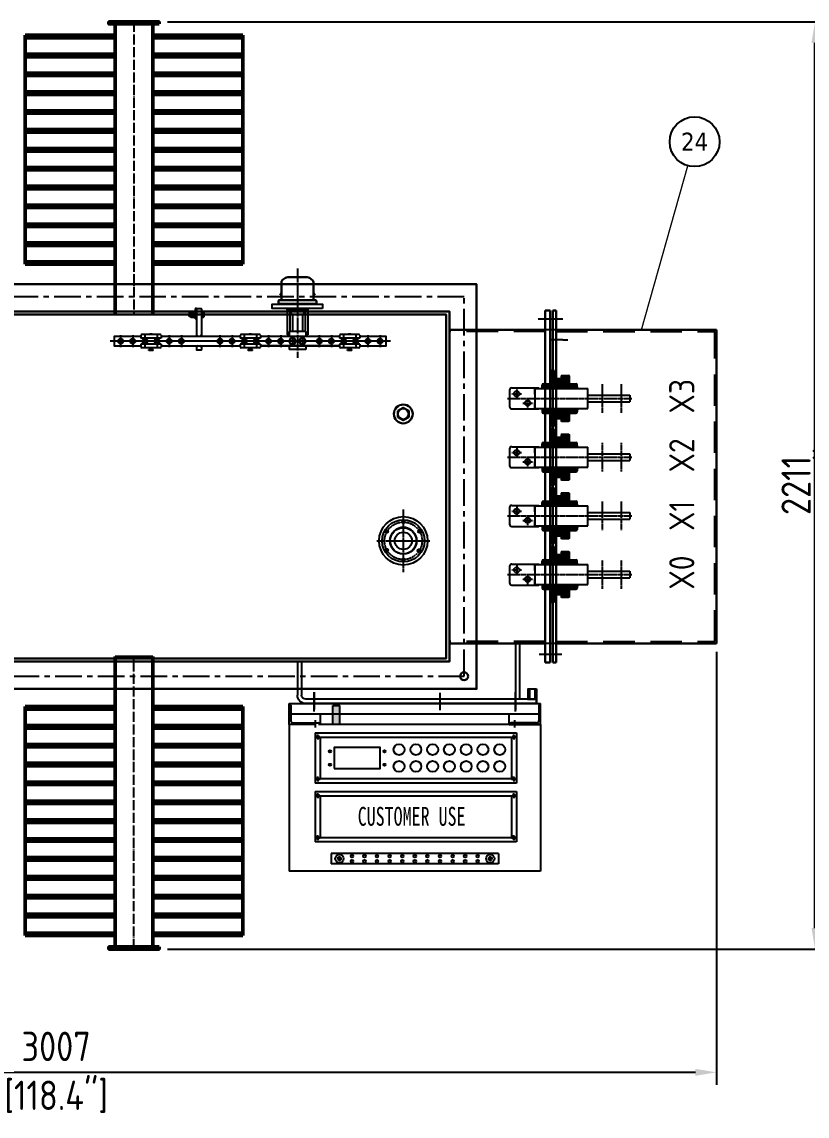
# Model space of a CAD drawing. Header units: millimetres. Extents: x 8981 to 59433, y 5244 to 14154.
# Drawn here: x 11338 to 13211, y 7024 to 9633 of the extents above; entities that cross this region are included whole.
import ezdxf
from ezdxf.enums import TextEntityAlignment as Align

# ---------------------------------------------------------------- set-up
doc = ezdxf.new("R2010")
doc.units = ezdxf.units.MM
for name, pattern in [('ACAD_ISO04W100', [30, 24, -3, 0, -3]), ('CENTER2', [1.125, 0.75, -0.125, 0.125, -0.125]), ('CENTERX2', [101.6, 63.5, -12.7, 12.7, -12.7]), ('DASHED', [19.05, 12.7, -6.35]), ('F', [0.75, 0.5, -0.25]), ('G', [2, 1.25, -0.25, 0.25, -0.25]), ('K', [2.5, 1.25, -0.25, 0.25, -0.25, 0.25, -0.25])]:
    doc.linetypes.add(name, pattern=pattern)
for name, color, linetype in [('04', 2, 'Continuous'), ('07', 6, 'K'), ('1', 4, 'Continuous'), ('2虚线层', 6, 'DASHED'), ('3中心线层', 1, 'CENTERX2'), ('4标注层', 3, 'Continuous'), ('6', 2, 'Continuous'), ('6细线层', 4, 'Continuous'), ('中心线', 1, 'CENTER2'), ('尺寸线层', 3, 'Continuous'), ('粗实线', 7, 'Continuous'), ('细实线', 3, 'Continuous'), ('细线', 4, 'Continuous')]:
    doc.layers.add(name, color=color, linetype=linetype)
for name, color, linetype, lineweight in [('1实线层', 7, 'Continuous', 30), ('标注、文本', 3, 'Continuous', 25), ('铁心', 3, 'Continuous', 0)]:
    doc.layers.add(name, color=color, linetype=linetype, lineweight=lineweight)
doc.styles.add('HZ', font='', dxfattribs={"width": 0.7, "bigfont": 'hztxt.shx'})
doc.styles.get("Standard").update_dxf_attribs({"font": 'gbenor.shx', "bigfont": 'gbcbig.shx'})
doc.styles.add('Tahoma$001', font='tahoma.ttf', dxfattribs={"height": 2.159784})
doc.styles.get('HZ').set_extended_font_data('FangSong_GB2312')
doc.dimstyles.new('1-20英寸竖', dxfattribs={"dimscale": 20, "dimtxt": 3.5, "dimasz": 2.5, "dimexe": 1.5, "dimexo": 1, "dimgap": 0.5, "dimtad": 1, "dimdec": 0, "dimrnd": 1e-09, "dimzin": 12, "dimdsep": 46, "dimtxsty": 'Standard', "dimsah": 1, "dimcen": 0.09, "dimclrt": 1, "dimadec": 0, "dimazin": 3, "dimtfac": 1, "dimtdec": 0, "dimtofl": 0, "dimtmove": 0, "dimatfit": 3, "dimfxl": 0, "dimfrac": 2, "dimtolj": 1, "dimtzin": 12, "dimarcsym": 0})
pattern_1 = [(45, (30937.172, 44097.9086), (-1.122532, 1.122532), []), (135, (30937.172, 44097.9086), (-1.122532, -1.122532), [])]

# ---------------------------------------------------------------- blocks, each defined once
blk = doc.blocks.new('43514352352363246')
at = {"ltscale": 20}
for p, q in [((15.4, 262.5), (-26, 262.5)), ((15.4, 82.5), (-26, 82.5)), ((17.4, -217.5), (-24, -217.5))]:
    blk.add_line(p, q, dxfattribs=at)
at = {"layer": '1'}
for p, q in [((-10, 312.5), (-10, -237.5, 0)), ((-10, 312.5), (0, 312.5, 0)), ((0, 312.5, 0), (0, -237.5)), ((133.5, 272.5), (0, 272.5)), ((133.5, 262.5), (0, 262.5, 0)), ((-10, -220.6), (-10, -237.5)), ((0, -220.6), (0, -237.5)), ((90, -247.5), (10, -247.5)), ((90, -257.5), (10, -257.5))]:
    blk.add_line(p, q, dxfattribs=at)
at = {"layer": '1', "linetype": 'ACAD_ISO04W100'}
for p, q in [((133.5, 272.5), (133.5, 262.5)), ((90, -247.5), (90, -257.5))]:
    blk.add_line(p, q, dxfattribs=at)
at = {"layer": '1'}
for centre, radius in [((10, -237.5, 0), 20), ((10, -237.5), 10)]:
    blk.add_arc(centre, radius, 180, 270, dxfattribs=at)
blk = doc.blocks.new('G$C9C1AF4BE')
at = {"layer": '1', "lineweight": 50}
for p, q in [((-45, -120), (-45, 0)), ((45, -120), (45, 0)), ((-260, -126), (-260, -120)), ((-260, -120), (-45, -120)), ((-260, -666), (-260, -120)), ((-45, -126), (-260, -126)), ((-45, -120), (-45, -693)), ((45, -120), (260, -120)), ((45, -693), (45, -120)), ((260, -126), (45, -126)), ((260, -120), (260, -126)), ((260, -120), (260, -666)), ((-260, -171), (-260, -165)), ((-260, -165), (-45, -165)), ((-45, -171), (-260, -171)), ((45, -165), (260, -165)), ((260, -171), (45, -171)), ((260, -165), (260, -171)), ((-260, -216), (-260, -210)), ((-260, -210), (-45, -210)), ((-45, -216), (-260, -216)), ((45, -210), (260, -210)), ((260, -216), (45, -216)), ((260, -210), (260, -216)), ((-260, -261), (-260, -255)), ((-260, -255), (-45, -255)), ((45, -255), (260, -255)), ((260, -255), (260, -261)), ((-45, -261), (-260, -261)), ((260, -261), (45, -261)), ((-260, -306), (-260, -300)), ((-260, -300), (-45, -300)), ((-45, -306), (-260, -306)), ((45, -300), (260, -300)), ((260, -306), (45, -306)), ((260, -300), (260, -306)), ((-260, -351), (-260, -345)), ((-260, -345), (-45, -345)), ((-45, -351), (-260, -351)), ((45, -345), (260, -345)), ((260, -351), (45, -351)), ((260, -345), (260, -351)), ((-260, -396), (-260, -390)), ((-260, -390), (-45, -390)), ((45, -390), (260, -390)), ((260, -390), (260, -396)), ((-45, -396), (-260, -396)), ((260, -396), (45, -396)), ((-260, -441), (-260, -435)), ((-260, -435), (-45, -435)), ((-45, -441), (-260, -441)), ((45, -435), (260, -435)), ((260, -441), (45, -441)), ((260, -435), (260, -441)), ((-260, -486), (-260, -480)), ((-260, -480), (-45, -480)), ((-45, -486), (-260, -486)), ((45, -480), (260, -480)), ((260, -486), (45, -486)), ((260, -480), (260, -486)), ((-260, -531), (-260, -525)), ((-260, -525), (-45, -525)), ((-45, -531), (-260, -531)), ((45, -525), (260, -525)), ((260, -531), (45, -531)), ((260, -525), (260, -531)), ((-260, -576), (-260, -570)), ((-260, -570), (-45, -570)), ((45, -570), (260, -570)), ((260, -570), (260, -576)), ((-45, -576), (-260, -576)), ((260, -576), (45, -576)), ((-260, -621), (-260, -615)), ((-260, -615), (-45, -615)), ((-45, -621), (-260, -621)), ((45, -615), (260, -615)), ((260, -621), (45, -621)), ((260, -615), (260, -621)), ((-260, -660), (-45, -660)), ((-45, -666), (-260, -666)), ((45, -660), (260, -660)), ((260, -666), (45, -666)), ((260, -666), (260, -660))]:
    blk.add_line(p, q, dxfattribs=at)
at = {"layer": '1'}
blk.add_line((-45, 0), (45, 0), dxfattribs=at)
at = {"layer": '1', "lineweight": 50}
blk.add_lwpolyline([(-60, -693), (-60, -698), (60, -698), (60, -693)], close=True, dxfattribs=at)
at = {"layer": '3中心线层', "linetype": 'ACAD_ISO04W100'}
blk.add_line((0, -698), (0, 0), dxfattribs=at)
blk = doc.blocks.new('*D38')
at = {"layer": '4标注层', "color": 0, "lineweight": -2, "ltscale": 2, "transparency": 16777216}
for p, q in [((11685.1, 9633.1), (13259.7, 9633.1)), ((13229.7, 7472.1), (13229.7, 9583.1)), ((11685.1, 7422.1), (13259.7, 7422.1))]:
    blk.add_line(p, q, dxfattribs=at)
at = {"layer": '4标注层', "color": 0, "transparency": 16777216}
for points in [[(13238, 9583.1), (13221.4, 9583.1), (13229.7, 9633.1)], [(13221.4, 7472.1), (13238, 7472.1), (13229.7, 7422.1)]]:
    blk.add_solid(points, dxfattribs=at)
at = {"layer": 'Defpoints', "color": 0, "transparency": 16777216}
for p in [(11665.1, 9633.1), (13229.7, 9633.1), (11665.1, 7422.1)]:
    blk.add_point(p, dxfattribs=at)
at = {"layer": '4标注层', "color": 1, "ltscale": 3, "transparency": 16777216, "char_height": 70, "attachment_point": 5, "rotation": 90}
for s, insert in [('\\A1;[87.0"]', (13276.1, 8527.6)), ('\\A1;2211', (13184.7, 8527.6))]:
    blk.add_mtext(s, dxfattribs=dict(at, insert=insert))
blk = doc.blocks.new('fs3000')
at = {"layer": '细实线'}
h = blk.add_hatch(dxfattribs=at)
h.set_pattern_fill('ANSI31', color=256)
h.set_pattern_definition([(225, (24105.73, 41602.7538), (2.245064, -2.245064), [])])
edge = h.paths.add_edge_path()
edge.add_spline(control_points=[(31582.6, 44208.2), (31583.7, 44208.5), (31586.1, 44208.9), (31589.3, 44207.3), (31591.6, 44207.9), (31592.6, 44208.1)], knot_values=[0.499135, 0.499135, 0.499135, 0.499135, 3.12725, 6.292222, 8.642199, 8.642199, 8.642199, 8.642199], degree=3, periodic=0)
edge.add_line((31592.6, 44208.1), (31592.6, 44177.9))
edge.add_line((31592.6, 44177.9), (31582.6, 44177.9))
edge.add_line((31582.6, 44177.9), (31582.6, 44208.2))
edge = h.paths.add_edge_path()
edge.add_spline(control_points=[(31592.6, 44075.7), (31591.6, 44076), (31589.3, 44076.5), (31586.1, 44074.9), (31583.7, 44075.3), (31582.6, 44075.6)], knot_values=[0.499135, 0.499135, 0.499135, 0.499135, 2.849112, 6.014083, 8.642199, 8.642199, 8.642199, 8.642199], degree=3, periodic=0)
edge.add_line((31582.6, 44075.6), (31582.6, 44105.9))
edge.add_line((31582.6, 44105.9), (31592.6, 44105.9))
edge.add_line((31592.6, 44105.9), (31592.6, 44075.7))
h = blk.add_hatch(dxfattribs=at)
h.set_pattern_fill('ANSI37', color=256, angle=90)
h.set_pattern_definition([(135, (31306.7928, 44507.454), (-2.245064, -2.245064), []), (225, (31306.7928, 44507.454), (2.245064, -2.245064), [])])
h.paths.add_polyline_path([(31647.6, 44117.9), (31646.8, 44109.6, -0.387902), (31643.8, 44106.9), (31619.6, 44106.9, 0.414214), (31616.6, 44103.9), (31616.6, 44097.4, -0.414214), (31613.6, 44094.4), (31596.6, 44094.4), (31596.6, 44099.4, -0.414214), (31597.1, 44099.9, 0.414214), (31598.6, 44101.4), (31598.6, 44103.9, 0.414214), (31595.6, 44106.9), (31566.6, 44106.9, -0.414214), (31563.6, 44109.9), (31563.6, 44117.9)])
h.paths.add_polyline_path([(31613.6, 44189.4, -0.414214), (31616.6, 44186.4), (31616.6, 44179.9, 0.414214), (31619.6, 44176.9), (31643.8, 44176.9, -0.387902), (31646.8, 44174.2), (31647.6, 44165.9), (31563.6, 44165.9), (31563.6, 44173.9, -0.414214), (31566.6, 44176.9), (31595.6, 44176.9, 0.414214), (31598.6, 44179.9), (31598.6, 44182.4, 0.414214), (31597.1, 44183.9, -0.414214), (31596.6, 44184.4), (31596.6, 44189.4)])
h = blk.add_hatch(dxfattribs=at)
h.set_pattern_fill('ANSI37', color=256, scale=0.5, angle=180)
h.set_pattern_definition(pattern_1)
h.paths.add_polyline_path([(31597.1, 44182.9), (31597.6, 44182.9, -0.414214), (31598.6, 44181.9), (31598.6, 44179.9, -0.414214), (31595.6, 44176.9), (31592.6, 44176.9), (31592.6, 44186.9), (31595.1, 44186.9, -0.414214), (31596.1, 44185.9), (31596.1, 44183.9, 0.414214)])
h = blk.add_hatch(dxfattribs=at)
h.set_pattern_fill('ANSI31', color=256, scale=0.75, angle=90)
h.set_pattern_definition([(135, (31021.1076, 44029.8069), (-1.683798, -1.683798), [])])
edge = h.paths.add_edge_path()
edge.add_line((31609.6, 44086.9), (31608.6, 44087.9))
edge.add_line((31608.6, 44087.9), (31608.6, 44091.4))
edge.add_line((31608.6, 44091.4), (31609.6, 44092.4))
edge.add_line((31609.6, 44092.4), (31613.6, 44092.4))
edge.add_arc((31613.6, 44095.4), 3, 270, 360)
edge.add_line((31616.6, 44095.4), (31616.6, 44102.9))
edge.add_line((31616.6, 44102.9), (31620.1, 44106.4))
edge.add_line((31620.1, 44106.4), (31626.6, 44106.4))
edge.add_line((31626.6, 44106.4), (31627.6, 44105.4))
edge.add_line((31627.6, 44105.4), (31627.6, 44087.9))
edge.add_line((31627.6, 44087.9), (31626.6, 44086.9))
edge.add_line((31626.6, 44086.9), (31609.6, 44086.9))
edge = h.paths.add_edge_path()
edge.add_line((31608.6, 44195.9), (31609.6, 44196.9))
edge.add_line((31609.6, 44196.9), (31626.6, 44196.9))
edge.add_line((31626.6, 44196.9), (31627.6, 44195.9))
edge.add_line((31627.6, 44195.9), (31627.6, 44178.4))
edge.add_line((31627.6, 44178.4), (31626.6, 44177.4))
edge.add_line((31626.6, 44177.4), (31620.1, 44177.4))
edge.add_line((31620.1, 44177.4), (31616.6, 44180.9))
edge.add_line((31616.6, 44180.9), (31616.6, 44187.4))
edge.add_arc((31613.6, 44187.4), 3, 0, 90)
edge.add_line((31613.6, 44190.4), (31609.6, 44190.4))
edge.add_line((31609.6, 44190.4), (31608.6, 44191.4))
edge.add_line((31608.6, 44191.4), (31608.6, 44195.9))
h = blk.add_hatch(dxfattribs=at)
h.set_pattern_fill('ANSI37', color=256, scale=0.5, angle=180)
h.set_pattern_definition(pattern_1)
h.paths.add_polyline_path([(31598.6, 44103.9), (31598.6, 44101.9, -0.414214), (31597.6, 44100.9), (31597.1, 44100.9, 0.414214), (31596.1, 44099.9), (31596.1, 44097.9, -0.414214), (31595.1, 44096.9), (31592.6, 44096.9), (31592.6, 44106.9), (31595.6, 44106.9, -0.414214)])
at = {"layer": '中心线'}
for p, q in [((31491.1, 44152.9), (31514.1, 44152.9)), ((31502.6, 44164.4), (31502.6, 44141.4)), ((31707.6, 44107.9), (31707.6, 44175.9)), ((31752.6, 44107.9), (31752.6, 44175.9)), ((31752.6, 44107.9), (31752.6, 44175.9)), ((31480.6, 44141.9), (31777.6, 44141.9)), ((31480.6, 44141.9), (31777.6, 44141.9)), ((31517.1, 44130.9), (31540.1, 44130.9)), ((31528.6, 44142.4), (31528.6, 44119.4))]:
    blk.add_line(p, q, dxfattribs=at)
at = {"layer": '粗实线'}
for p, q in [((31582.6, 44176.9), (31582.6, 44208.2)), ((31592.6, 44176.9), (31592.6, 44208.1)), ((31589.8, 44176.9), (31589.8, 44186.9)), ((31595.1, 44186.9), (31592.6, 44186.9)), ((31596.1, 44183.9), (31596.1, 44185.9)), ((31596.6, 44184.4), (31596.6, 44189.4)), ((31596.6, 44189.4), (31613.6, 44189.4)), ((31597.6, 44182.9), (31597.1, 44182.9)), ((31598.6, 44179.9), (31598.6, 44182.4)), ((31598.6, 44179.9), (31598.6, 44182.4)), ((31609.6, 44196.9), (31608.6, 44195.9)), ((31608.6, 44195.9), (31608.6, 44189.4)), ((31608.6, 44191.4), (31609.6, 44190.4)), ((31609.6, 44196.9), (31626.6, 44196.9)), ((31609.6, 44189.4), (31609.6, 44190.4)), ((31613.6, 44190.4), (31609.6, 44190.4)), ((31616.6, 44179.4), (31616.6, 44187.4)), ((31616.6, 44179.9), (31616.6, 44186.4)), ((31616.6, 44179.4), (31616.6, 44185.4)), ((31616.6, 44179.4), (31616.6, 44185.4)), ((31620.1, 44177.4), (31616.6, 44180.9)), ((31626.6, 44196.9), (31627.6, 44195.9)), ((31626.6, 44177.4), (31627.6, 44178.4)), ((31627.6, 44195.9), (31627.6, 44176.9)), ((31485.6, 44161.9), (31485.6, 44121.9)), ((31490.6, 44166.9), (31555.6, 44166.9)), ((31545.6, 44165.9), (31672.6, 44165.9)), ((31545.6, 44151.9), (31545.6, 44165.9)), ((31545.6, 44165.9), (31672.6, 44165.9)), ((31545.6, 44151.9), (31545.6, 44165.9)), ((31545.6, 44165.9), (31545.6, 44117.9)), ((31555.6, 44165.9), (31555.6, 44166.9)), ((31563.6, 44165.9), (31563.6, 44173.9)), ((31563.6, 44165.9), (31563.6, 44173.9)), ((31566.6, 44176.9), (31595.6, 44176.9)), ((31582.6, 44177.9), (31592.6, 44177.9)), ((31595.6, 44176.9), (31592.6, 44176.9)), ((31619.6, 44176.9), (31643.8, 44176.9)), ((31626.6, 44177.4), (31620.1, 44177.4)), ((31620.1, 44177.4), (31620.1, 44176.9)), ((31626.6, 44176.9), (31626.6, 44177.4)), ((31647.6, 44165.9), (31646.8, 44174.2)), ((31672.6, 44117.9), (31672.6, 44165.9)), ((31672.6, 44117.9), (31672.6, 44165.9)), ((31545.6, 44117.9), (31545.6, 44131.9)), ((31545.6, 44117.9), (31545.6, 44131.9)), ((31490.6, 44116.9), (31555.6, 44116.9)), ((31545.6, 44117.9), (31672.6, 44117.9)), ((31545.6, 44117.9), (31672.6, 44117.9)), ((31555.6, 44117.9), (31555.6, 44116.9)), ((31563.6, 44117.9), (31563.6, 44109.9)), ((31563.6, 44117.9), (31563.6, 44109.9)), ((31566.6, 44106.9), (31595.6, 44106.9)), ((31582.6, 44106.9), (31582.6, 44075.6)), ((31582.6, 44105.9), (31592.6, 44105.9)), ((31592.6, 44106.9), (31592.6, 44075.7)), ((31592.6, 44106.9), (31592.6, 44075.7)), ((31592.6, 44096.9), (31592.6, 44106.9)), ((31595.6, 44106.9), (31592.6, 44106.9)), ((31596.1, 44099.9), (31596.1, 44097.9)), ((31597.6, 44100.9), (31597.1, 44100.9)), ((31598.6, 44103.9), (31598.6, 44101.4)), ((31598.6, 44103.9), (31598.6, 44101.4)), ((31620.1, 44106.4), (31616.6, 44102.9)), ((31616.6, 44098.4), (31616.6, 44103.9)), ((31616.6, 44098.4), (31616.6, 44103.9)), ((31616.6, 44095.4), (31616.6, 44103.9)), ((31616.6, 44097.4), (31616.6, 44103.9)), ((31619.6, 44106.9), (31643.8, 44106.9)), ((31620.1, 44106.9), (31620.1, 44106.4)), ((31626.6, 44106.4), (31620.1, 44106.4)), ((31626.6, 44106.4), (31626.6, 44106.9)), ((31626.6, 44106.4), (31627.6, 44105.4)), ((31627.6, 44106.9), (31627.6, 44087.9)), ((31647.6, 44117.9), (31646.8, 44109.6)), ((31595.1, 44096.9), (31592.6, 44096.9)), ((31596.6, 44099.4), (31596.6, 44094.4)), ((31596.6, 44094.4), (31613.6, 44094.4)), ((31608.6, 44094.4), (31608.6, 44087.9)), ((31608.6, 44091.4), (31609.6, 44092.4)), ((31609.6, 44086.9), (31608.6, 44087.9)), ((31609.6, 44092.4), (31609.6, 44094.4)), ((31613.6, 44092.4), (31609.6, 44092.4)), ((31626.6, 44086.9), (31609.6, 44086.9)), ((31627.6, 44087.9), (31626.6, 44086.9))]:
    blk.add_line(p, q, dxfattribs=at)
for centre in [(31502.6, 44152.9), (31528.6, 44130.9)]:
    blk.add_circle(centre, 6.5, dxfattribs=at)
for centre, radius, start, end in [((31595.1, 44185.9), 1, 0, 90), ((31595.6, 44179.9), 3, 270, 0), ((31595.6, 44179.9), 3, 270, 0), ((31597.1, 44183.9), 1, 180, 270), ((31597.1, 44184.4), 0.5, 180, 270), ((31597.1, 44182.4), 1.5, 0, 90), ((31597.6, 44181.9), 1, 0, 90), ((31613.6, 44187.4), 3, 0, 90), ((31613.6, 44186.4), 3, 0, 90), ((31619.6, 44179.9), 3, 180, 270), ((31490.6, 44161.9), 5, 90, 180), ((31566.6, 44173.9), 3, 90, 180), ((31566.6, 44173.9), 3, 90, 180), ((31643.8, 44173.9), 3, 5.1944, 90), ((31490.6, 44121.9), 5, 180, 270), ((31566.6, 44109.9), 3, 180, 270), ((31566.6, 44109.9), 3, 180, 270), ((31595.6, 44103.9), 3, 0, 90), ((31595.6, 44103.9), 3, 0, 90), ((31597.1, 44099.9), 1, 90, 180), ((31597.1, 44099.4), 0.5, 90, 180), ((31597.1, 44101.4), 1.5, 270, 0), ((31597.6, 44101.9), 1, 270, 0), ((31619.6, 44103.9), 3, 90, 180), ((31643.8, 44109.9), 3, 270, 354.8056), ((31595.1, 44097.9), 1, 270, 0), ((31613.6, 44097.4), 3, 270, 0), ((31613.6, 44095.4), 3, 270, 0)]:
    blk.add_arc(centre, radius, start, end, dxfattribs=at)
at = {"layer": '细实线'}
for points in [[(31592.6, 44208.1), (31591.6, 44207.9), (31589.3, 44207.3), (31586.1, 44208.9), (31583.7, 44208.5), (31582.6, 44208.2)], [(31592.6, 44075.7), (31591.6, 44076), (31589.3, 44076.5), (31586.1, 44074.9), (31583.7, 44075.3), (31582.6, 44075.6)]]:
    blk.add_open_spline(points, degree=3, knots=[0.499135, 0.499135, 0.499135, 0.499135, 2.849112, 6.014083, 8.642199, 8.642199, 8.642199, 8.642199], dxfattribs=at)
at = {"layer": '细线', "color": 4, "linetype": 'ByBlock', "lineweight": -3, "ltscale": 0.5}
for p, q in [((31672.6, 44149.9), (31772.6, 44149.9)), ((31672.6, 44133.9), (31772.6, 44133.9)), ((31772.6, 44149.9), (31772.6, 44133.9))]:
    blk.add_line(p, q, dxfattribs=at)
blk = doc.blocks.new('G$CADC0C5E7')
at = {"layer": '1实线层', "color": 2}
for p, q in [((-38.1, 53), (-38.1, 11.8)), ((17.9, 64.9), (-17.9, 64.9)), ((6, 64.9), (-6, 64.9)), ((38.1, 53), (38.1, 11.8)), ((-38.1, 26.9), (-41.2, 21.9)), ((-38.1, 26.9), (-41.2, 21.9)), ((38.1, 26.9), (41.3, 21.9)), ((38.1, 26.9), (41.3, 21.9)), ((-45.5, 7.9), (-45.5, 1)), ((-43.5, 9.9), (-40.5, 9.9)), ((-43.5, 9.9), (-40.5, 9.9)), ((40.5, 9.9), (-42, 9.9)), ((-38.1, 21.9), (-41.2, 21.9)), ((-38.1, 21.9), (-41.2, 21.9)), ((-40.3, 23.4), (-39.8, 24.3)), ((38.1, 21.9), (41.3, 21.9)), ((38.1, 21.9), (41.3, 21.9)), ((40.3, 23.4), (39.8, 24.3)), ((43.5, 9.9), (40.5, 9.9)), ((43.5, 9.9), (40.5, 9.9)), ((45.5, 1), (45.5, 7.9)), ((45.5, 1), (45.5, 7.9))]:
    blk.add_line(p, q, dxfattribs=at)
for centre, radius, start, end in [((-33.1, 53), 5, 138.4452, 180.109), ((-17.9, 39.5), 25.4, 90.109, 138.4452), ((17.9, 39.5), 25.4, 41.5548, 89.891), ((33.1, 53), 5, 359.891, 41.5548), ((-43.5, 7.9), 2, 90.109, 180.109), ((-43.5, 7.9), 2, 90.109, 180.109), ((-40.5, 12.4), 2.5, 270.109, 345.7251), ((-40.5, 12.4), 2.5, 270.109, 345.7251), ((40.6, 12.4), 2.5, 194.2749, 269.891), ((40.6, 12.4), 2.5, 194.2749, 269.891), ((43.5, 7.9), 2, 359.891, 89.891), ((43.5, 7.9), 2, 359.891, 89.891)]:
    blk.add_arc(centre, radius, start, end, dxfattribs=at)
at = {"layer": '3中心线层', "color": 1, "ltscale": 0.2}
blk.add_line((0, 84.9), (0, -128), dxfattribs=at)
at = {"layer": '3中心线层', "color": 1, "ltscale": 0.4}
blk.add_line((0, 77.7), (0, -117.4), dxfattribs=at)
at = {"layer": 'Defpoints', "color": 2}
for p, q in [((0.5, 1), (-45.5, 1)), ((45.5, 1), (-45.5, 1)), ((-44.7, 1), (-44.7, 0)), ((44.7, 0), (44.7, 1)), ((-258, -21), (-259, -22)), ((-259, -22), (-259, -28)), ((-254.5, -21), (-258, -21)), ((-258, -21), (-258, -29)), ((-254.5, -19.7), (-254.5, -30.4)), ((-248.6, -21.5), (-253.6, -21.5)), ((-248.6, -21.5), (-253.6, -21.5)), ((-248.7, -18), (-253.5, -18)), ((-245.6, -18.5), (-247.7, -18.5)), ((-247.7, -18.5), (-247.7, -31.5)), ((-247.7, -19.8), (-247.7, -30.1)), ((-245.6, -25), (-247.7, -24)), ((-245.6, -26), (-247.7, -25)), ((-244, -17), (-245.6, -17)), ((-245.6, -17), (-245.6, -33)), ((-244, -10), (-244, -35)), ((-241, -10), (-244, -10)), ((-241, -10), (-241, -52.8)), ((-230, -11), (-240, -11)), ((-229, -12), (-229, -52.8)), ((-224.6, -18), (-229, -18)), ((-224.5, -21.5), (-229, -21.5)), ((-224.5, -21.5), (-229, -21.5)), ((-223.6, -19.8), (-223.6, -30.1)), ((-24.5, -13), (-24.5, -10)), ((-24.5, -10), (24.5, -10)), ((-24.5, -13), (24.5, -13)), ((-18, -18.3), (-18, -65)), ((-12, -24), (-12, -52.8)), ((12, -24), (12, -52.8)), ((18, -18.3), (18, -65)), ((24.5, -10), (24.5, -13)), ((-259, -28), (-258, -29)), ((-254.5, -29), (-258, -29)), ((-248.6, -28.5), (-253.6, -28.5)), ((-248.6, -28.5), (-253.6, -28.5)), ((-248.6, -32), (-253.6, -32)), ((-245.6, -31.5), (-247.7, -31.5)), ((-244, -33), (-245.6, -33)), ((-241, -35), (-244, -35)), ((-224.5, -28.5), (-229, -28.5)), ((-224.5, -28.5), (-229, -28.5)), ((-224.5, -32), (-229, -32)), ((-373.5, -74), (-373.5, -81)), ((-327.5, -72), (-371.5, -72)), ((-352.5, -72), (-352.5, -71.5)), ((-346.5, -71.5), (-352.5, -71.5)), ((-346.5, -72), (-346.5, -71.5)), ((-325.5, -74), (-325.5, -81)), ((-241, -52.8), (-241, -77)), ((-238, -76), (-232, -76)), ((-229, -52.8), (-229, -77)), ((-136.5, -74), (-136.5, -81)), ((-90.5, -72), (-134.5, -72)), ((-115.5, -72), (-115.5, -71.5)), ((-109.5, -71.5), (-115.5, -71.5)), ((-109.5, -72), (-109.5, -71.5)), ((-88.5, -74), (-88.5, -81)), ((-20, -73), (-24.5, -73)), ((-20, -65), (-20, -77)), ((20, -65), (-20, -65)), ((-12, -52.8), (-12, -65)), ((12, -52.8), (12, -65)), ((20, -65), (20, -77)), ((24.5, -73), (20, -73)), ((100.5, -74), (100.5, -81)), ((146.5, -72), (102.5, -72)), ((121.5, -72), (121.5, -71.5)), ((127.5, -71.5), (121.5, -71.5)), ((127.5, -72), (127.5, -71.5)), ((148.5, -74), (148.5, -81)), ((-325.5, -81), (-373.5, -81)), ((-325.5, -95), (-373.5, -95)), ((-373.5, -95), (-373.5, -102)), ((-327.5, -104), (-371.5, -104)), ((-352.5, -108), (-352.5, -104)), ((-346.5, -108), (-346.5, -104)), ((-325.5, -95), (-325.5, -102)), ((-241, -99), (-241, -108)), ((-229, -99), (-229, -108)), ((-88.5, -81), (-136.5, -81)), ((-88.5, -95), (-136.5, -95)), ((-136.5, -95), (-136.5, -102)), ((-90.5, -104), (-134.5, -104)), ((-115.5, -108), (-115.5, -104)), ((-109.5, -108), (-109.5, -104)), ((-88.5, -95), (-88.5, -102)), ((-20, -99), (-20, -108)), ((20, -99), (20, -108)), ((148.5, -81), (100.5, -81)), ((148.5, -95), (100.5, -95)), ((100.5, -95), (100.5, -102)), ((146.5, -104), (102.5, -104)), ((121.5, -108), (121.5, -104)), ((127.5, -108), (127.5, -104)), ((148.5, -95), (148.5, -102)), ((-354.5, -110), (-354.5, -108)), ((-344.5, -108), (-354.5, -108)), ((-344.5, -110), (-354.5, -110)), ((-344.5, -110), (-344.5, -108)), ((-240, -109), (-230, -109)), ((-117.5, -110), (-117.5, -108)), ((-107.5, -108), (-117.5, -108)), ((-107.5, -110), (-117.5, -110)), ((-107.5, -110), (-107.5, -108)), ((20, -108), (-20, -108)), ((119.5, -110), (119.5, -108)), ((129.5, -108), (119.5, -108)), ((129.5, -110), (119.5, -110)), ((129.5, -110), (129.5, -108))]:
    blk.add_line(p, q, dxfattribs=at)
at = {"layer": 'Defpoints', "color": 2, "linetype": 'ByBlock', "lineweight": -3, "ltscale": 0.5}
for p, q in [((44.7, 0), (-44.7, 0)), ((-24.5, -13), (-24.5, -73)), ((24.5, -13), (24.5, -73))]:
    blk.add_line(p, q, dxfattribs=at)
at = {"layer": 'Defpoints', "color": 1, "ltscale": 0.2}
for p, q in [((-217.2, -25), (-263, -25)), ((-422, -74), (-422, -102)), ((-393, -74), (-393, -102)), ((-364, -74), (-364, -102)), ((-335, -74), (-335, -102)), ((-306, -74), (-306, -102)), ((-277, -74), (-277, -102)), ((-185, -74), (-185, -102)), ((-156, -74), (-156, -102)), ((-127, -74), (-127, -102)), ((-98, -74), (-98, -102)), ((-69, -74), (-69, -102)), ((-40, -74), (-40, -102)), ((-12, -77), (-12, -99)), ((12, -77), (12, -99)), ((52, -74), (52, -102)), ((81, -74), (81, -102)), ((110, -74), (110, -102)), ((139, -74), (139, -102)), ((168, -74), (168, -102)), ((197, -74), (197, -102)), ((222, -88), (-447, -88))]:
    blk.add_line(p, q, dxfattribs=at)
at = {"layer": 'Defpoints', "color": 3}
for p, q in [((-254.5, -22), (-259, -22)), ((-254.5, -28), (-259, -28))]:
    blk.add_line(p, q, dxfattribs=at)
at = {"layer": 'Defpoints', "color": 4}
for p, q in [((99, -77), (-88, -77)), ((99, -99), (-88, -99))]:
    blk.add_line(p, q, dxfattribs=at)
at = {"layer": 'Defpoints', "linetype": 'Continuous'}
blk.add_lwpolyline([(60, -10), (-60, -10), (-60, 0), (60, 0)], close=True, dxfattribs=at)
at = {"layer": 'Defpoints', "color": 2, "linetype": 'ByBlock', "lineweight": -3, "ltscale": 0.5}
for points in [[(-373.5, -77), (-437, -77), (-437, -99), (-373.5, -99)], [(-136.5, -77), (-325.5, -77)], [(100.5, -77), (-88.5, -77)], [(148.5, -99), (212, -99), (212, -77), (148.5, -77)], [(-325.5, -99), (-136.5, -99)], [(-88.5, -99), (100.5, -99)]]:
    blk.add_lwpolyline(points, dxfattribs=at)
at = {"layer": 'Defpoints'}
for points in [[(-422, -93.5), (-426.8, -90.7), (-426.8, -85.2), (-422, -82.4), (-417.2, -85.2), (-417.2, -90.7)], [(-393, -93.5), (-397.8, -90.7), (-397.8, -85.2), (-393, -82.4), (-388.2, -85.2), (-388.2, -90.7)], [(-364, -93.5), (-368.8, -90.7), (-368.8, -85.2), (-364, -82.4), (-359.2, -85.2), (-359.2, -90.7)], [(-335, -93.5), (-339.8, -90.7), (-339.8, -85.2), (-335, -82.4), (-330.2, -85.2), (-330.2, -90.7)], [(-306, -93.5), (-310.8, -90.7), (-310.8, -85.2), (-306, -82.4), (-301.2, -85.2), (-301.2, -90.7)], [(-277, -93.5), (-281.8, -90.7), (-281.8, -85.2), (-277, -82.4), (-272.2, -85.2), (-272.2, -90.7)], [(-185, -93.5), (-189.8, -90.7), (-189.8, -85.2), (-185, -82.4), (-180.2, -85.2), (-180.2, -90.7)], [(-156, -93.5), (-160.8, -90.7), (-160.8, -85.2), (-156, -82.4), (-151.2, -85.2), (-151.2, -90.7)], [(-127, -93.5), (-131.8, -90.7), (-131.8, -85.2), (-127, -82.4), (-122.2, -85.2), (-122.2, -90.7)], [(-98, -93.5), (-102.8, -90.7), (-102.8, -85.2), (-98, -82.4), (-93.2, -85.2), (-93.2, -90.7)], [(-69, -93.5), (-73.8, -90.7), (-73.8, -85.2), (-69, -82.4), (-64.2, -85.2), (-64.2, -90.7)], [(-40, -93.5), (-44.8, -90.7), (-44.8, -85.2), (-40, -82.4), (-35.2, -85.2), (-35.2, -90.7)], [(-20.2, -88), (-16.1, -80.8), (-7.7, -80.8), (-3.6, -88), (-7.7, -95.2), (-16.1, -95.2)], [(3.8, -88), (7.9, -80.8), (16.3, -80.8), (20.4, -88), (16.3, -95.2), (7.9, -95.2)], [(52, -93.5), (56.8, -90.7), (56.8, -85.2), (52, -82.4), (47.2, -85.2), (47.2, -90.7)], [(81, -93.5), (85.8, -90.7), (85.8, -85.2), (81, -82.4), (76.2, -85.2), (76.2, -90.7)], [(110, -93.5), (114.8, -90.7), (114.8, -85.2), (110, -82.4), (105.2, -85.2), (105.2, -90.7)], [(139, -93.5), (143.8, -90.7), (143.8, -85.2), (139, -82.4), (134.2, -85.2), (134.2, -90.7)], [(168, -93.5), (172.8, -90.7), (172.8, -85.2), (168, -82.4), (163.2, -85.2), (163.2, -90.7)], [(197, -93.5), (201.8, -90.7), (201.8, -85.2), (197, -82.4), (192.2, -85.2), (192.2, -90.7)]]:
    blk.add_lwpolyline(points, close=True, dxfattribs=at)
for centre, radius in [((-422, -88), 6), ((-422, -88), 4.76), ((-422, -88), 3), ((-422, -88), 2.5), ((-393, -88), 6), ((-393, -88), 4.76), ((-393, -88), 3), ((-393, -88), 2.5), ((-364, -88), 6), ((-364, -88), 4.76), ((-364, -88), 3), ((-364, -88), 2.5), ((-335, -88), 6), ((-335, -88), 4.76), ((-335, -88), 3), ((-335, -88), 2.5), ((-306, -88), 6), ((-306, -88), 4.76), ((-306, -88), 3), ((-306, -88), 2.5), ((-277, -88), 6), ((-277, -88), 4.76), ((-277, -88), 3), ((-277, -88), 2.5), ((-185, -88), 6), ((-185, -88), 4.76), ((-185, -88), 3), ((-185, -88), 2.5), ((-156, -88), 6), ((-156, -88), 4.76), ((-156, -88), 3), ((-156, -88), 2.5), ((-127, -88), 6), ((-127, -88), 4.76), ((-127, -88), 3), ((-127, -88), 2.5), ((-98, -88), 6), ((-98, -88), 4.76), ((-98, -88), 3), ((-98, -88), 2.5), ((-69, -88), 6), ((-69, -88), 4.76), ((-69, -88), 3), ((-69, -88), 2.5), ((-40, -88), 6), ((-40, -88), 4.76), ((-40, -88), 3), ((-40, -88), 2.5), ((-12, -88), 7.14), ((12, -88), 7.14), ((52, -88), 6), ((52, -88), 4.76), ((52, -88), 3), ((52, -88), 2.5), ((81, -88), 6), ((81, -88), 4.76), ((81, -88), 3), ((81, -88), 2.5), ((110, -88), 6), ((110, -88), 4.76), ((110, -88), 3), ((110, -88), 2.5), ((139, -88), 6), ((139, -88), 4.76), ((139, -88), 3), ((139, -88), 2.5), ((168, -88), 6), ((168, -88), 4.76), ((168, -88), 3), ((168, -88), 2.5), ((197, -88), 6), ((197, -88), 4.76), ((197, -88), 3), ((197, -88), 2.5)]:
    blk.add_circle(centre, radius, dxfattribs=at)
at = {"layer": 'Defpoints', "color": 2}
for centre, radius, start, end in [((-252.4, -19.8), 2.11, 121.8826, 233.7633), ((-247, -25), 7.51, 152.2262, 207.8012), ((-249.8, -19.8), 2.11, 306.2503, 58.1311), ((-255.2, -25), 7.51, 332.2125, 27.7875), ((-240, -12), 1, 90, 180), ((-230, -12), 1, 0, 90), ((-225.7, -19.8), 2.11, 306.2503, 58.1311), ((-231.1, -25), 7.51, 332.2125, 27.7875), ((2, -3.3), 25, 216.8699, 235.9442), ((-2, -3.3), 25, 304.0558, 323.1301), ((-252.3, -30.2), 2.2, 127.1494, 232.8779), ((-249.9, -30.2), 2.2, 307.1357, 52.8643), ((-225.8, -30.2), 2.2, 307.1357, 52.8643), ((-371.5, -74), 2, 90, 180), ((-327.5, -74), 2, 0, 90), ((-238, -73), 3, 180, 270), ((-232, -73), 3, 270, 0), ((-134.5, -74), 2, 90, 180), ((-90.5, -74), 2, 0, 90), ((102.5, -74), 2, 90, 180), ((146.5, -74), 2, 0, 90), ((-371.5, -102), 2, 180, 270), ((-327.5, -102), 2, 270, 0), ((-238, -102), 3, 90, 180), ((-232, -102), 3, 0, 90), ((-134.5, -102), 2, 180, 270), ((-90.5, -102), 2, 270, 0), ((102.5, -102), 2, 180, 270), ((146.5, -102), 2, 270, 0), ((-240, -108), 1, 180, 270), ((-230, -108), 1, 270, 0)]:
    blk.add_arc(centre, radius, start, end, dxfattribs=at)
at = {"layer": 'Defpoints'}
for centre, start, end in [((-422, -88), 90, 0), ((-393, -88), 90, 0), ((-364, -88), 90, 0), ((-335, -88), 90, 0), ((-306, -88), 90, 0), ((-277, -88), 90, 0), ((-185, -88), 90, 0), ((-156, -88), 90, 0), ((-127, -88), 90, 0), ((-98, -88), 90, 0), ((-69, -88), 90, 0), ((-40, -88), 90, 0), ((52, -88), 180, 90), ((81, -88), 180, 90), ((110, -88), 180, 90), ((139, -88), 180, 90), ((168, -88), 180, 90), ((197, -88), 180, 90)]:
    blk.add_arc(centre, 3, start, end, dxfattribs=at)
at = {"layer": 'Defpoints', "color": 2}
blk.add_point((-43.5, 1), dxfattribs=at)
blk = doc.blocks.new('G$C2C69B387')
at = {"layer": '6'}
blk.add_hatch(color=256, dxfattribs=at).paths.add_polyline_path([(44.2, -50), (44.2, -4.5), (52.5, -4.5), (60.7, -4.5), (60.7, -50)], flags=0)
for p, q in [((0, -19.3), (0, 27.3)), ((480, -19.3), (480, 27.3)), ((-60, -50), (-60, 0)), ((-60, 0), (540, 0)), ((540, -50), (540, 0)), ((-56, -4), (-56, -40.5)), ((-56, -25), (536, -25)), ((15, -50), (15, -25)), ((44.2, -4.5), (60.7, -4.5)), ((44.2, -50), (44.2, -4.5)), ((60.7, -50), (60.7, -4.5)), ((465, -50), (465, -25)), ((536, -4), (536, -40.5)), ((-60, -50), (-60, -400)), ((5, -50), (-60, -50)), ((-50.5, -46), (11, -46)), ((2.5, -39.7), (2.5, -57.3)), ((540, -50), (10, -50)), ((465, -50), (540, -50)), ((469, -46), (530.5, -46)), ((530.5, -46), (469, -46)), ((477.5, -39.7), (477.5, -57.3)), ((540, -50), (540, -400)), ((2.5, -70), (482.5, -70)), ((2.5, -70), (2.5, -190)), ((8.5, -80), (8.5, -73.9)), ((476.5, -80), (476.5, -73.9)), ((482.5, -70), (482.5, -190)), ((3, -80), (14.1, -80)), ((8.5, -80), (8.5, -85.8)), ((14.5, -80), (470.5, -80)), ((14.5, -80), (14.5, -180)), ((470.5, -80), (470.5, -180)), ((471, -80), (482, -80)), ((476.5, -80), (476.5, -85.8)), ((2.9, -180.2), (13.9, -180.2)), ((8.4, -180.2), (8.4, -174)), ((8.4, -180.2), (8.4, -186)), ((470.5, -180), (14.5, -180)), ((471, -180.2), (482, -180.2)), ((476.4, -180.2), (476.4, -174)), ((476.4, -180.2), (476.4, -186)), ((482.5, -190), (2.5, -190)), ((2.5, -210), (482.5, -210)), ((2.5, -210), (2.5, -330)), ((3, -220), (14.1, -220)), ((8.5, -220), (8.5, -213.9)), ((8.5, -220), (8.5, -225.8)), ((14.5, -220), (470.5, -220)), ((14.5, -220), (14.5, -320)), ((470.5, -220), (470.5, -320)), ((471.1, -220), (482.1, -220)), ((476.5, -220), (476.5, -213.9)), ((476.5, -220), (476.5, -225.8)), ((482.5, -210), (482.5, -330)), ((482.5, -330), (2.5, -330)), ((2.9, -320.2), (13.9, -320.2)), ((8.4, -320.2), (8.4, -314)), ((8.4, -320.2), (8.4, -326)), ((470.5, -320), (14.5, -320)), ((471, -320.2), (482, -320.2)), ((476.4, -320.2), (476.4, -314)), ((476.4, -320.2), (476.4, -326)), ((440, -357.5), (40, -357.5)), ((40, -357.5), (40, -382.5)), ((60, -370), (60, -363.9)), ((420, -370), (420, -363.9)), ((440, -357.5), (440, -382.5)), ((440, -382.5), (40, -382.5)), ((54.6, -370), (65.6, -370)), ((60, -370), (60, -375.8)), ((414.6, -370), (425.6, -370)), ((420, -370), (420, -375.8)), ((540, -400), (-60, -400)), ((20, -400), (-15, -400))]:
    blk.add_line(p, q, dxfattribs=at)
blk.add_lwpolyline([(47.5, -155), (157.5, -155), (157.5, -105), (47.5, -105)], close=True, dxfattribs=at)
for centre, radius in [((8.5, -80), 3), ((476.5, -80), 3), ((202.5, -110), 13), ((242.5, -110), 13), ((282.5, -110), 13), ((322.5, -110), 13), ((362.5, -110), 13), ((402.5, -110), 13), ((442.5, -110), 13), ((37.5, -114), 2.5), ((167.5, -114), 2.5), ((37.5, -146), 2.5), ((167.5, -146), 2.5), ((202.5, -150), 13), ((242.5, -150), 13), ((282.5, -150), 13), ((322.5, -150), 13), ((362.5, -150), 13), ((402.5, -150), 13), ((442.5, -150), 13), ((8.4, -180.2), 3), ((476.5, -180.2), 3), ((8.5, -220), 3), ((476.5, -220), 3), ((8.4, -320.2), 3), ((476.5, -320.2), 3), ((60, -370), 10), ((90, -364), 3), ((120, -364), 3), ((150, -364), 3), ((180, -364), 3), ((210, -364), 3), ((240, -364), 3), ((270, -364), 3), ((300, -364), 3), ((330, -364), 3), ((360, -364), 3), ((390, -364), 3), ((420, -370), 10), ((60, -370), 4), ((90, -376), 3), ((120, -376), 3), ((150, -376), 3), ((180, -376), 3), ((210, -376), 3), ((240, -376), 3), ((270, -376), 3), ((300, -376), 3), ((330, -376), 3), ((360, -376), 3), ((390, -376), 3), ((420, -370), 4)]:
    blk.add_circle(centre, radius, dxfattribs=at)
for centre, radius, start, end in [((540, -4), 4, 90, 180), ((-60, -4), 4, 0, 90), ((-50.5, -40.5), 5.5, 180, 270), ((11, -50), 4, 0, 90), ((469, -50), 4, 90, 180), ((530.5, -40.5), 5.5, 270, 0)]:
    blk.add_arc(centre, radius, start, end, dxfattribs=at)
at = {"layer": '6', "insert": (103.7, -292.2), "char_height": 45, "width": 401.229, "attachment_point": 7, "style": 'HZ'}
blk.add_mtext('CUSTOMER USE', dxfattribs=at)
blk = doc.blocks.new('*D41')
at = {"layer": '4标注层', "color": 0, "lineweight": -2, "ltscale": 2, "transparency": 16777216}
for p, q in [((9988.1, 8131.1), (9988.1, 7098)), ((12994.6, 8131.1), (12994.6, 7098)), ((12944.6, 7128), (10038.1, 7128))]:
    blk.add_line(p, q, dxfattribs=at)
at = {"layer": '4标注层', "color": 0, "transparency": 16777216}
for points in [[(10038.1, 7136.3), (10038.1, 7119.7), (9988.1, 7128)], [(12944.6, 7119.7), (12944.6, 7136.3), (12994.6, 7128)]]:
    blk.add_solid(points, dxfattribs=at)
at = {"layer": 'Defpoints', "color": 0, "transparency": 16777216}
for p in [(9988.1, 8151.1), (12994.6, 8151.1), (9988.1, 7128)]:
    blk.add_point(p, dxfattribs=at)
at = {"layer": '4标注层', "color": 1, "ltscale": 3, "transparency": 16777216, "insert": (11419.3, 7128), "char_height": 70, "attachment_point": 5}
blk.add_mtext('\\A1;3007\\P[118.4"]', dxfattribs=at)
blk = doc.blocks.new('A$C42E77C0E')
at = {"layer": '1', "color": 1, "linetype": 'CENTERX2', "lineweight": -3, "ltscale": 0.1}
for p, q in [((113.2, 265.6), (113.2, 0)), ((113.2, 265.6), (113.2, 0)), ((0, 132.8), (226.3, 132.8))]:
    blk.add_line(p, q, dxfattribs=at)
at = {"layer": '1', "ltscale": 5}
for centre, radius in [((113.2, 132.8), 103), ((113.2, 132.8), 90.1), ((113.2, 132.8), 56.8), ((113.2, 132.8), 55.8), ((113.2, 212.7), 5.44), ((44, 172.8), 5.44), ((113.2, 132.8), 36.7), ((182.3, 172.8), 5.44), ((44, 92.9), 5.44), ((179.4, 91.2), 5.44), ((113.2, 52.9), 5.44)]:
    blk.add_circle(centre, radius, dxfattribs=at)
at = {"layer": '1', "color": 1, "linetype": 'CENTERX2', "lineweight": -3, "ltscale": 0.1}
blk.add_circle((113.2, 132.8), 79.9, dxfattribs=at)
at = {"layer": '1', "ltscale": 5}
blk.add_arc((113.2, 132.8), 56.8, 310.2938, 229.7062, dxfattribs=at)
blk = doc.blocks.new('G$CFF588E48')
blk.add_lwpolyline([(-13, 7.5), (-13, -7.5), (0, -15), (13, -7.5), (13, 7.5), (0, 15)], close=True)
for radius in [22.5, 13]:
    blk.add_circle((0, 0), radius)

msp = doc.modelspace()

# ---------------------------------------------------------------- linework, layer by layer
at = {"ltscale": 2}
for p, q in [((12543.725, 8017.565, 0), (12565.067, 8017.565)), ((12565.067, 8017.565), (12565.067, 8007.565))]:
    msp.add_line(p, q, dxfattribs=at)
at = {"ltscale": 2, "elevation": 0}
msp.add_lwpolyline([(12565.067, 8042.565), (12565.067, 8017.565), (12545.067, 8017.565), (12545.067, 8042.565)], close=True, dxfattribs=at)
at = {"layer": '04', "color": 2, "linetype": 'F', "ltscale": 150}
for p, q in [((12586.067, 8895.065), (12357.567, 8895.065)), ((12612.067, 8895.065), (12990.567, 8895.065)), ((12990.567, 8155.065), (12990.567, 8895.065)), ((12586.067, 8155.065), (12357.567, 8155.065)), ((12612.067, 8155.065), (12990.567, 8155.065))]:
    msp.add_line(p, q, dxfattribs=at)
at = {"layer": '07', "color": 6, "linetype": 'K', "ltscale": 150}
for p, q in [((12628.067, 8875.065), (12598.067, 8875.065)), ((12598.067, 8875.065), (12598.067, 8240.065)), ((12628.067, 8875.065), (12640.067, 8875.065))]:
    msp.add_line(p, q, dxfattribs=at)
at = {"layer": '1实线层', "ltscale": 150}
for p, q in [((12586.067, 8945.065), (12586.067, 8105.065)), ((12586.067, 8945.065), (12598.067, 8945.065)), ((12598.067, 8945.065), (12598.067, 8105.065)), ((12604.067, 8945.065), (12604.067, 8105.065)), ((12604.067, 8945.065), (12612.067, 8945.065)), ((12612.067, 8945.065), (12612.067, 8105.065)), ((12586.067, 8899.065), (12357.567, 8899.065)), ((12612.067, 8899.065), (12994.567, 8899.065)), ((12994.567, 8151.065), (12994.567, 8899.065)), ((12586.067, 8151.065), (12357.567, 8151.065)), ((12612.067, 8151.065), (12994.567, 8151.065)), ((12586.067, 8105.065), (12598.067, 8105.065)), ((12604.067, 8105.065), (12612.067, 8105.065))]:
    msp.add_line(p, q, dxfattribs=at)
at = {"layer": '1实线层'}
for points in [[(10777.567, 8042.565), (12422.567, 8042.565), (12422.567, 9007.565), (10777.567, 9007.565)], [(10842.567, 8107.565), (12357.567, 8107.565), (12357.567, 8942.565), (10842.567, 8942.565)], [(10850.067, 8115.065), (12350.067, 8115.065), (12350.067, 8935.065), (10850.067, 8935.065)]]:
    msp.add_lwpolyline(points, close=True, dxfattribs=at)
msp.add_circle((12392.567, 8072.565), 9.5, dxfattribs=at)
at = {"layer": '2虚线层', "ltscale": 2, "elevation": 0}
msp.add_lwpolyline([(12561.067, 8042.565), (12561.067, 8017.565), (12549.067, 8017.565), (12549.067, 8042.565)], close=True, dxfattribs=at)
at = {"layer": '3中心线层'}
msp.add_lwpolyline([(10807.567, 8072.565), (12392.567, 8072.565), (12392.567, 8977.565), (10807.567, 8977.565)], close=True, dxfattribs=at)
at = {"layer": '4标注层', "ltscale": 3}
msp.add_circle((12942.58, 9347.306), 59.478, dxfattribs=at)
at = {"layer": '6细线层', "color": 4, "linetype": 'G', "ltscale": 150}
for p, q in [((12569.358, 8925.065), (12627.829, 8925.065)), ((12571.437, 8125.065), (12625.829, 8125.065))]:
    msp.add_line(p, q, dxfattribs=at)
at = {"layer": '细线', "color": 4, "linetype": 'ByBlock', "lineweight": -3, "ltscale": 0.5}
for p, q in [((12618.446, 8899.065), (12562.585, 8899.065)), ((12615.357, 8151.065), (12530.649, 8151.065))]:
    msp.add_line(p, q, dxfattribs=at)
at = {"layer": '铁心'}
msp.add_line((12815.876, 8899.065), (12926.401, 9290.07), dxfattribs=at)

# ---------------------------------------------------------------- block references
at = {"ltscale": 2}
msp.add_blockref('G$CADC0C5E7', (11995.061, 8959.719), dxfattribs=at)
at = {"xscale": -1, "rotation": 270}
msp.add_blockref('43514352352363246', (12252.567, 8017.565), dxfattribs=at)
at = {"layer": '1实线层', "rotation": 180}
msp.add_blockref('G$C9C1AF4BE', (11605.067, 8935.065), dxfattribs=at)
at = {"layer": '1实线层'}
msp.add_blockref('G$CFF588E48', (12247.567, 8698.053), dxfattribs=at)
at = {"layer": '1实线层', "xscale": -1}
msp.add_blockref('G$C9C1AF4BE', (11605.067, 8120.065), dxfattribs=at)
at = {"layer": '1实线层', "ltscale": 2}
msp.add_blockref('G$C2C69B387', (12035.067, 8007.565), dxfattribs=at)
at = {"layer": '标注、文本', "xscale": 0.5600000000000002, "yscale": 0.5600000000000002, "zscale": 0.5600000000000002}
msp.add_blockref('A$C42E77C0E', (12184.202, 8321.132), dxfattribs=at)
at = {"layer": '细线', "color": 4, "linetype": 'ByBlock', "lineweight": -3, "ltscale": 0.5}
for p in [(-18984.511, -35406.844), (-18984.511, -35546.844), (-18984.511, -35686.844), (-18984.511, -35826.844)]:
    msp.add_blockref('fs3000', p, dxfattribs=at)

# ---------------------------------------------------------------- texts
at = {"layer": '尺寸线层'}
for s, p in [('X3', (12942.033, 8699.261)), ('X2', (12942.033, 8558.866)), ('X1', (12942.033, 8419.261)), ('X0', (12942.033, 8279.261))]:
    msp.add_text(s, height=60, rotation=90, dxfattribs=at).set_placement(p)
at = {"layer": '铁心', "style": 'Tahoma$001'}
msp.add_text('24', height=42.9939, dxfattribs=at).set_placement((12942.58, 9325.916), align=Align.CENTER)

# ---------------------------------------------------------------- dimensions: what is measured, and where the dimension line sits
at = {"layer": '4标注层', "ltscale": 2}
dim = msp.add_linear_dim(base=(13229.689, 9633.065), p1=(11665.067, 7422.065), p2=(11665.067, 9633.065), angle=90, dimstyle='1-20英寸竖', override={"dimpost": '\\X', "dimtxsty": 'Standard'}, dxfattribs=at)
dim.commit()
dim.dimension.update_dxf_attribs({"geometry": '*D38', "text_midpoint": (13229.689, 8527.565)})
dim = msp.add_linear_dim(base=(9988.067265364, 7127.995931957), p1=(12994.567265364, 8151.064796893), p2=(9988.067265364, 8151.064796893), dimstyle='1-20英寸竖', override={"dimpost": '\\X'}, dxfattribs=at)
dim.commit()
dim.dimension.update_dxf_attribs({"geometry": '*D41', "text_midpoint": (11419.338972373, 7127.995931957), "dimtype": 160})

doc.saveas('drawing.dxf')
